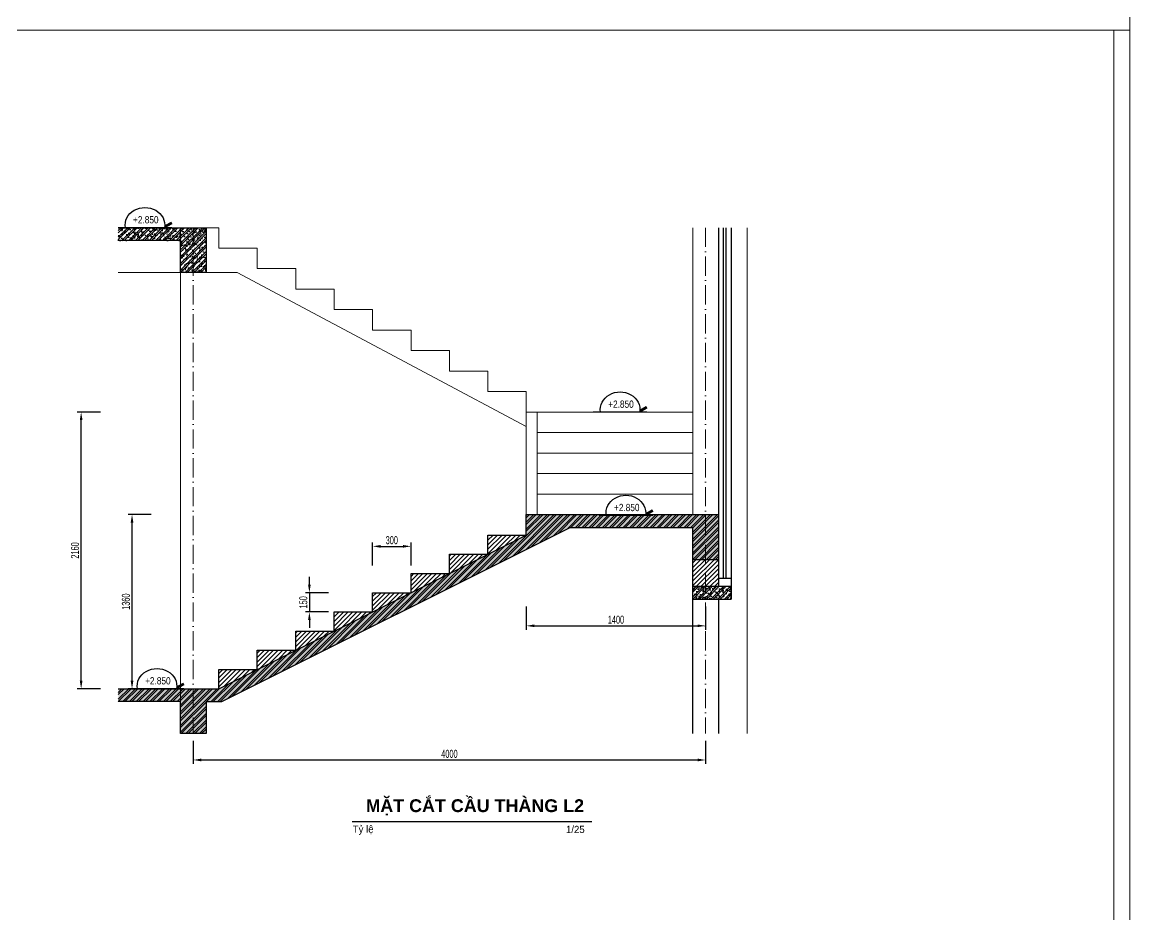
# Model space of a CAD drawing. Extents: x -1107188 to -523840, y 39692 to 514392.
# Drawn here: x -1057776 to -1023188, y 308562 to 336442 of the extents above; entities that cross this region are included whole.
import ezdxf
from ezdxf.enums import TextEntityAlignment as Align

# ---------------------------------------------------------------- set-up
doc = ezdxf.new("R2010")
doc.units = 0
doc.linetypes.add('ACAD_ISO10W100', pattern=[18, 12, -3, 0, -3])
doc.layers.get('0').update_dxf_attribs({"color": 255, "linetype": 'CONTINUOUS'})
doc.layers.get('DEFPOINTS').update_dxf_attribs({"linetype": 'CONTINUOUS'})
for name, color, linetype, lineweight in [('00-KH O SAN', 6, 'CONTINUOUS', 9), ('00-KICH THUOC', 6, 'CONTINUOUS', 9), ('NET-THAY', 2, 'CONTINUOUS', 13), ('TRUC', 24, 'CONTINUOUS', 0)]:
    doc.layers.add(name, color=color, linetype=linetype, lineweight=lineweight)
for name, color, linetype in [('DIM', 1, 'CONTINUOUS'), ('DOOR', 20, 'CONTINUOUS'), ('HACTH', 8, 'CONTINUOUS'), ('TAGS', 60, 'CONTINUOUS'), ('TEXT', 7, 'CONTINUOUS'), ('TUONG', 131, 'CONTINUOUS')]:
    doc.layers.add(name, color=color, linetype=linetype)
doc.styles.add('KICHTHUOC', font='', dxfattribs={"width": 0.8})
doc.styles.add('SO BV', font='', dxfattribs={"height": 200})
doc.styles.add('SWISS-CONDENSE', font='')
doc.styles.add('TEN BV', font='', dxfattribs={"height": 350})
doc.styles.add('VNI-HELVE-CONDENSEN', font='')
doc.styles.get('KICHTHUOC').set_extended_font_data('VNI-Helve-Condense')
doc.styles.get('SO BV').set_extended_font_data('VNI-Helve-Condense')
doc.styles.get('SWISS-CONDENSE').set_extended_font_data('VNI-Swiss-Condense')
doc.styles.get('TEN BV').set_extended_font_data('VNI-Helve-Condense', bold=True)
doc.styles.get('VNI-HELVE-CONDENSEN').set_extended_font_data('VNI-Helve-Condense')
doc.dimstyles.new('DIM 25', dxfattribs={"dimtxt": 2.5, "dimasz": 2.5, "dimexe": 1.25, "dimexo": 0.625, "dimtad": 1, "dimdec": 0, "dimtxsty": 'KICHTHUOC', "dimcen": 2.5, "dimclrd": 1, "dimclre": 1, "dimclrt": 2, "dimadec": 0, "dimazin": 0, "dimtfac": 1, "dimtdec": 0, "dimtix": 1, "dimtmove": 0, "dimatfit": 3, "dimfxl": 6, "dimfxlon": 1, "dimarcsym": 0})
pattern_1 = [(45, (-3322528.85, 626007.23), (-106.066017, 106.066017), []), (45, (-3322458.14, 626007.23), (-106.066017, 106.066017), [])]
pattern_2 = [(50, (-3322528.85, 626007.23), (286.904073, -25.100854), [30, -330]), (355, (-3322528.85, 626007.23), (-55.500533, 300.876853), [24, -264]), (100.4514, (-3322504.94, 626005.14), (231.403753, 275.775817), [25.496076, -280.456845]), (46.1842, (-3322528.85, 626087.23), (426.89642, -66.207606), [45, -495]), (96.6356, (-3322493.28, 626081.7), (373.86508, 389.64715), [38.244115, -420.6852]), (351.1842, (-3322528.85, 626087.23), (373.86478, 389.64744), [36, -396]), (21, (-3322488.85, 626067.23), (238.76282, -161.047556), [30, -330]), (326, (-3322488.85, 626067.23), (97.326133, 290.060018), [24, -264]), (71.4514, (-3322468.95, 626053.8), (336.08905, 129.0122), [25.496076, -280.456845]), (37.5, (-3322528.85, 626007.23), (4.863942, 133.1575415), [0, -260.8, 0, -268, 0, -265]), (7.5, (-3322528.85, 626007.23), (105.227815, 157.764685), [0, -152.8, 0, -254.8, 0, -101]), (327.5, (-3322618.05, 626007.23), (213.5289745, -9.0219487), [0, -100, 0, -312, 0, -414]), (317.5, (-3322658.05, 626007.23), (233.274468, 40.041993), [0, -130, 0, -207.2, 0, -294])]

# ---------------------------------------------------------------- blocks, each defined once
blk = doc.blocks.new('*D1373')
at = {"layer": '00-KH O SAN', "color": 1, "lineweight": -2, "transparency": 16777216}
for p, q in [((-1053745, 321063), (-1054470, 321063)), ((-1054345, 315873), (-1054345, 320813)), ((-1053745, 315623), (-1054470, 315623))]:
    blk.add_line(p, q, dxfattribs=at)
at = {"layer": '00-KH O SAN', "color": 1, "transparency": 16777216}
for points in [[(-1054387, 320813), (-1054303, 320813), (-1054345, 321063)], [(-1054387, 315873), (-1054303, 315873), (-1054345, 315623)]]:
    blk.add_solid(points, dxfattribs=at)
at = {"layer": 'DEFPOINTS', "color": 0, "transparency": 16777216}
for p in [(-1054345, 321063), (-1042034, 321063), (-1052834, 315623)]:
    blk.add_point(p, dxfattribs=at)
at = {"layer": '00-KH O SAN', "color": 2, "transparency": 16777216, "insert": (-1054535, 318343), "char_height": 250, "attachment_point": 5, "rotation": 90, "style": 'KICHTHUOC'}
blk.add_mtext('1360', dxfattribs=at)
blk = doc.blocks.new('*D1374')
at = {"layer": '00-KH O SAN', "color": 1, "lineweight": -2, "transparency": 16777216}
for p, q in [((-1055334, 324263), (-1056059, 324263)), ((-1055934, 315873), (-1055934, 324013)), ((-1055334, 315623), (-1056059, 315623))]:
    blk.add_line(p, q, dxfattribs=at)
at = {"layer": '00-KH O SAN', "color": 1, "transparency": 16777216}
for points in [[(-1055976, 324013), (-1055892, 324013), (-1055934, 324263)], [(-1055976, 315873), (-1055892, 315873), (-1055934, 315623)]]:
    blk.add_solid(points, dxfattribs=at)
at = {"layer": 'DEFPOINTS', "color": 0, "transparency": 16777216}
for p in [(-1055934, 324263), (-1042034, 324263), (-1052834, 315623)]:
    blk.add_point(p, dxfattribs=at)
at = {"layer": '00-KH O SAN', "color": 2, "transparency": 16777216, "insert": (-1056124, 319943), "char_height": 250, "attachment_point": 5, "rotation": 90, "style": 'KICHTHUOC'}
blk.add_mtext('2160', dxfattribs=at)
blk = doc.blocks.new('CAODO')
at = {"layer": 'TAGS', "linetype": 'Continuous'}
h = blk.add_hatch(color=256, dxfattribs=at)
edge = h.paths.add_edge_path()
edge.add_line((-907, 181), (-931, 138))
edge.add_line((-931, 138), (-681, 0))
edge.add_ellipse((0, 87), major_axis=(688, 0), ratio=0.890858, start_angle=182.4779, end_angle=188.1666, ccw=False)
edge.add_line((-687, 61), (-907, 181))
for p, q in [((-931, 138), (-907, 181)), ((-931, 138), (-681, 0)), ((-931, 0), (931, 0)), ((-907, 181), (-687, 61))]:
    blk.add_line(p, q, dxfattribs=at)
blk.add_ellipse((0, 87), major_axis=(688, 0), ratio=0.890858, start_param=-0.142534, end_param=3.284126, dxfattribs=at)
at = {"layer": 'TAGS', "linetype": 'Continuous', "style": 'VNI-HELVE-CONDENSEN'}
blk.add_attdef('0.000', text='', height=250, dxfattribs=at).set_placement((0, 232), align=Align.MIDDLE_CENTER)
blk = doc.blocks.new('*D1380')
at = {"layer": 'DEFPOINTS', "color": 0, "transparency": 16777216}
for p in [(-1052434, 314223), (-1036434, 314223), (-1036434, 313399)]:
    blk.add_point(p, dxfattribs=at)
at = {"layer": 'DIM', "color": 1, "lineweight": -2, "transparency": 16777216}
for p, q in [((-1052434, 313999), (-1052434, 313274)), ((-1036434, 313999), (-1036434, 313274)), ((-1052184, 313399), (-1036684, 313399))]:
    blk.add_line(p, q, dxfattribs=at)
at = {"layer": 'DIM', "color": 1, "transparency": 16777216}
for points in [[(-1052184, 313441), (-1052184, 313357), (-1052434, 313399)], [(-1036684, 313441), (-1036684, 313357), (-1036434, 313399)]]:
    blk.add_solid(points, dxfattribs=at)
at = {"layer": 'DIM', "color": 2, "transparency": 16777216, "insert": (-1044434, 313589), "char_height": 250, "attachment_point": 5, "style": 'KICHTHUOC'}
blk.add_mtext('4000', dxfattribs=at)
blk = doc.blocks.new('*D1381')
at = {"layer": 'DEFPOINTS', "color": 0, "transparency": 16777216}
for p in [(-1046834, 318623), (-1048807, 318023), (-1046834, 318023)]:
    blk.add_point(p, dxfattribs=at)
at = {"layer": 'DIM', "color": 1, "lineweight": -2, "transparency": 16777216}
for p, q in [((-1048807, 318873), (-1048807, 319123)), ((-1048207, 318623), (-1048932, 318623)), ((-1048807, 318623), (-1048807, 318023)), ((-1048207, 318023), (-1048932, 318023)), ((-1048807, 317773), (-1048807, 317523))]:
    blk.add_line(p, q, dxfattribs=at)
at = {"layer": 'DIM', "color": 1, "transparency": 16777216}
for points in [[(-1048849, 318873), (-1048766, 318873), (-1048807, 318623)], [(-1048849, 317773), (-1048766, 317773), (-1048807, 318023)]]:
    blk.add_solid(points, dxfattribs=at)
at = {"layer": 'DIM', "color": 2, "transparency": 16777216, "insert": (-1048997, 318323), "char_height": 250, "attachment_point": 5, "rotation": 90, "style": 'KICHTHUOC'}
blk.add_mtext('150', dxfattribs=at)
blk = doc.blocks.new('*D1382')
at = {"layer": 'DEFPOINTS', "color": 0, "transparency": 16777216}
for p in [(-1045634, 320071), (-1046834, 318623), (-1045634, 318623)]:
    blk.add_point(p, dxfattribs=at)
at = {"layer": 'DIM', "color": 1, "lineweight": -2, "transparency": 16777216}
for p, q in [((-1046834, 319471), (-1046834, 320196)), ((-1046584, 320071), (-1045884, 320071)), ((-1045634, 319471), (-1045634, 320196))]:
    blk.add_line(p, q, dxfattribs=at)
at = {"layer": 'DIM', "color": 1, "transparency": 16777216}
for points in [[(-1046584, 320113), (-1046584, 320029), (-1046834, 320071)], [(-1045884, 320113), (-1045884, 320029), (-1045634, 320071)]]:
    blk.add_solid(points, dxfattribs=at)
at = {"layer": 'DIM', "color": 2, "transparency": 16777216, "insert": (-1046234, 320261), "char_height": 250, "attachment_point": 5, "style": 'KICHTHUOC'}
blk.add_mtext('300', dxfattribs=at)
blk = doc.blocks.new('*D1383')
at = {"layer": 'DEFPOINTS', "color": 0, "transparency": 16777216}
for p in [(-1042034, 321063), (-1036434, 321063), (-1036434, 317589)]:
    blk.add_point(p, dxfattribs=at)
at = {"layer": 'DIM', "color": 1, "lineweight": -2, "transparency": 16777216}
for p, q in [((-1042034, 318189), (-1042034, 317464)), ((-1036434, 318189), (-1036434, 317464)), ((-1041784, 317589), (-1036684, 317589))]:
    blk.add_line(p, q, dxfattribs=at)
at = {"layer": 'DIM', "color": 1, "transparency": 16777216}
for points in [[(-1041784, 317631), (-1041784, 317548), (-1042034, 317589)], [(-1036684, 317631), (-1036684, 317548), (-1036434, 317589)]]:
    blk.add_solid(points, dxfattribs=at)
at = {"layer": 'DIM', "color": 2, "transparency": 16777216, "insert": (-1039234, 317779), "char_height": 250, "attachment_point": 5, "style": 'KICHTHUOC'}
blk.add_mtext('1400', dxfattribs=at)
blk = doc.blocks.new('KHUNGTEN')
at = {"color": 3, "linetype": 'Continuous'}
for points in [[(-593653, 217892), (-593653, 277292), (-509653, 277292), (-509653, 217892), (-593653, 217892)], [(-593153, 218392), (-593153, 276792), (-510153, 276792), (-510153, 218392)]]:
    blk.add_lwpolyline(points, close=True, dxfattribs=at)
at = {"style": 'TEN BV'}
for tag, p in [('TEB_BV', (-518299, 222628)), ('LOAI_BV', (-511918, 220684)), ('TL', (-512164, 219751))]:
    blk.add_attdef(tag, p, '', height=350, dxfattribs=at)
at = {"style": 'SO BV'}
for tag, p in [('SOBV', (-510673, 221020)), ('TONGSOBV', (-510673, 220591))]:
    blk.add_attdef(tag, text='', height=200, dxfattribs=at).set_placement(p, align=Align.CENTER)

msp = doc.modelspace()

# ---------------------------------------------------------------- hatches: boundary and pattern name
at = {"layer": 'HACTH'}
h = msp.add_hatch(dxfattribs=at)
h.set_pattern_fill('ANSI32', color=256, scale=400, style=0)
h.set_pattern_definition(pattern_1)
h.paths.add_polyline_path([(-1052434.007, 330023.297), (-1054773.779, 330023.297), (-1054773.779, 329623.297), (-1052834.007, 329623.297), (-1052834.007, 328623.297), (-1052434.007, 328623.297)])
h.paths.add_polyline_path([(-1052034.007, 328623.297), (-1052034.007, 330023.297), (-1052434.007, 330023.297), (-1052434.007, 328623.297)])
h = msp.add_hatch(dxfattribs=at)
h.set_pattern_fill('AR-CONC', color=256, scale=40, style=0)
h.set_pattern_definition(pattern_2)
h.paths.add_polyline_path([(-1052434.007, 330023.297), (-1054773.779, 330023.297), (-1054773.779, 329623.297), (-1052834.007, 329623.297), (-1052834.007, 328623.297), (-1052434.007, 328623.297)])
h.paths.add_polyline_path([(-1052034.007, 328623.297), (-1052034.007, 330023.297), (-1052434.007, 330023.297), (-1052434.007, 328623.297)])
h = msp.add_hatch(dxfattribs=at)
h.set_pattern_fill('ANSI32', color=256, scale=400, style=0)
h.set_pattern_definition(pattern_1)
h.paths.add_polyline_path([(-1052434.007, 315623.297), (-1052834.007, 315623.297), (-1054773.779, 315623.297), (-1054773.779, 315223.297), (-1052834.007, 315223.297), (-1052834.007, 314223.297), (-1052434.007, 314223.297)])
h.paths.add_polyline_path([(-1050739.58, 315623.297), (-1052434.007, 315623.297), (-1052434.007, 314223.297), (-1052034.007, 314223.297), (-1052034.007, 315223.297), (-1051539.58, 315223.297)])
h.paths.add_polyline_path([(-1036434.007, 319663.297), (-1036034.007, 319663.297), (-1036034.007, 321063.297), (-1036434.007, 321063.297)])
h.paths.add_polyline_path([(-1036834.007, 319663.297), (-1036434.007, 319663.297), (-1036434.007, 321063.297), (-1042034.007, 321063.297), (-1042034.007, 320423.297), (-1051634.007, 315623.297), (-1050739.58, 315623.297), (-1040659.58, 320663.297), (-1036834.007, 320663.297)])
h = msp.add_hatch(dxfattribs=at)
h.set_pattern_fill('AR-CONC', color=256, scale=40, style=0)
h.set_pattern_definition(pattern_2)
h.paths.add_polyline_path([(-1052434.007, 315623.297), (-1052834.007, 315623.297), (-1054773.779, 315623.297), (-1054773.779, 315223.297), (-1052834.007, 315223.297), (-1052834.007, 314223.297), (-1052434.007, 314223.297)])
h.paths.add_polyline_path([(-1050739.58, 315623.297), (-1052434.007, 315623.297), (-1052434.007, 314223.297), (-1052034.007, 314223.297), (-1052034.007, 315223.297), (-1051539.58, 315223.297)])
h.paths.add_polyline_path([(-1036834.007, 319663.297), (-1036434.007, 319663.297), (-1036434.007, 321063.297), (-1042034.007, 321063.297), (-1042034.007, 320423.297), (-1051634.007, 315623.297), (-1050739.58, 315623.297), (-1040659.58, 320663.297), (-1036834.007, 320663.297)])
h.paths.add_polyline_path([(-1036434.007, 319663.297), (-1036034.007, 319663.297), (-1036034.007, 321063.297), (-1036434.007, 321063.297)])
h = msp.add_hatch(dxfattribs=at)
h.set_pattern_fill('ANSI31', color=256, scale=800, style=0)
h.set_pattern_definition([(45, (-3322528.85, 626007.23), (-70.710678, 70.710678), [])])
h.paths.add_polyline_path([(-1050434.007, 316223.297), (-1051634.007, 316223.297), (-1051634.007, 315623.297)])
h.paths.add_polyline_path([(-1049234.007, 316823.297), (-1050434.007, 316823.297), (-1050434.007, 316223.297)])
h.paths.add_polyline_path([(-1048034.007, 317423.297), (-1049234.007, 317423.297), (-1049234.007, 316823.297)])
h.paths.add_polyline_path([(-1046834.007, 318023.297), (-1048034.007, 318023.297), (-1048034.007, 317423.297)])
h.paths.add_polyline_path([(-1045634.007, 318623.297), (-1046834.007, 318623.297), (-1046834.007, 318023.297)])
h.paths.add_polyline_path([(-1044434.007, 319223.297), (-1045634.007, 319223.297), (-1045634.007, 318623.297)])
h.paths.add_polyline_path([(-1043234.007, 319823.297), (-1044434.007, 319823.297), (-1044434.007, 319223.297)])
h.paths.add_polyline_path([(-1042034.007, 320423.297), (-1043234.007, 320423.297), (-1043234.007, 319823.297)])
h = msp.add_hatch(dxfattribs=at)
h.set_pattern_fill('ANSI31', color=256, scale=800, style=0)
h.set_pattern_definition([(45, (-3436187.64, 1094968.93), (-70.710678, 70.710678), [])])
h.paths.add_polyline_path([(-1036434.007, 319663.297), (-1036834.007, 319663.297), (-1036834.007, 318823.297), (-1036434.007, 318823.297)])
h.paths.add_polyline_path([(-1036034.007, 319663.297), (-1036434.007, 319663.297), (-1036434.007, 318823.297), (-1036034.007, 318823.297)])
h = msp.add_hatch(dxfattribs=at)
h.set_pattern_fill('AR-CONC', color=256, scale=40, style=0)
h.set_pattern_definition([(50, (-3436187.64, 1094968.93), (286.904073, -25.100854), [30, -330]), (355, (-3436187.64, 1094968.93), (-55.500533, 300.876853), [24, -264]), (100.4514, (-3436163.73, 1094966.84), (231.403753, 275.775817), [25.496076, -280.456845]), (46.1842, (-3436187.64, 1095048.93), (426.89642, -66.207606), [45, -495]), (96.6356, (-3436152.07, 1095043.4), (373.86508, 389.64715), [38.244115, -420.6852]), (351.1842, (-3436187.64, 1095048.93), (373.86478, 389.64744), [36, -396]), (21, (-3436147.64, 1095028.93), (238.76282, -161.047556), [30, -330]), (326, (-3436147.64, 1095028.93), (97.326133, 290.060018), [24, -264]), (71.4514, (-3436127.75, 1095015.5), (336.08905, 129.0122), [25.496076, -280.456845]), (37.5, (-3436187.64, 1094968.93), (4.863942, 133.1575415), [0, -260.8, 0, -268, 0, -265]), (7.5, (-3436187.64, 1094968.93), (105.227815, 157.764685), [0, -152.8, 0, -254.8, 0, -101]), (327.5, (-3436276.84, 1094968.93), (213.5289745, -9.0219487), [0, -100, 0, -312, 0, -414]), (317.5, (-3436316.84, 1094968.93), (233.274468, 40.041993), [0, -130, 0, -207.2, 0, -294])])
h.paths.add_polyline_path([(-1036434.007, 318823.297), (-1036834.007, 318823.297), (-1036834.007, 318423.297), (-1036434.007, 318423.297)])
h.paths.add_polyline_path([(-1035634.007, 318823.297), (-1036434.007, 318823.297), (-1036434.007, 318423.297), (-1035634.007, 318423.297)])
h = msp.add_hatch(dxfattribs=at)
h.set_pattern_fill('ANSI32', color=256, scale=400, style=0)
h.set_pattern_definition([(45, (-3436187.64, 1094968.93), (-106.066017, 106.066017), []), (45, (-3436116.93, 1094968.93), (-106.066017, 106.066017), [])])
h.paths.add_polyline_path([(-1036434.007, 318823.297), (-1036834.007, 318823.297), (-1036834.007, 318423.297), (-1036434.007, 318423.297)])
h.paths.add_polyline_path([(-1035634.007, 318823.297), (-1036434.007, 318823.297), (-1036434.007, 318423.297), (-1035634.007, 318423.297)])

# ---------------------------------------------------------------- linework, layer by layer
at = {"layer": 'DOOR'}
for p, q in [((-1036034.007, 330023.297), (-1036034.007, 319423.297)), ((-1035634.007, 330023.297), (-1035634.007, 318823.297)), ((-1035634.007, 319063.297), (-1036034.007, 319063.297))]:
    msp.add_line(p, q, dxfattribs=at)
at = {"layer": 'DOOR', "color": 251}
for p, q in [((-1035874.007, 319063.297), (-1035874.007, 330023.297)), ((-1035794.007, 319063.297), (-1035794.007, 330023.297))]:
    msp.add_line(p, q, dxfattribs=at)
at = {"layer": 'NET-THAY'}
for p, q in [((-1052834.007, 330023.297), (-1052834.007, 314223.297)), ((-1036834.007, 330023.297), (-1036834.007, 321063.297)), ((-1035134.007, 330023.297), (-1035134.007, 314223.297)), ((-1054773.779, 328623.297), (-1052834.007, 328623.297)), ((-1052834.007, 328623.297), (-1052834.007, 315623.297)), ((-1052034.007, 328623.297), (-1051059.007, 328623.297)), ((-1051059.007, 328623.297), (-1042034.007, 323809.963)), ((-1042034.007, 323809.963), (-1042034.007, 324903.297)), ((-1036834.007, 324263.297), (-1042034.007, 324263.297)), ((-1041698.007, 324263.297), (-1041698.007, 321063.297)), ((-1041698.007, 324263.297), (-1041698.007, 324063.297)), ((-1042034.007, 321063.297), (-1042034.007, 323809.963)), ((-1036834.007, 323623.297), (-1041698.007, 323623.297)), ((-1036834.007, 322983.297), (-1041698.007, 322983.297)), ((-1036834.007, 322343.297), (-1041698.007, 322343.297)), ((-1036834.007, 321703.297), (-1041698.007, 321703.297))]:
    msp.add_line(p, q, dxfattribs=at)
for points in [[(-1049234.007, 328743.297), (-1050434.007, 328743.297), (-1050434.007, 329383.297), (-1051634.007, 329383.297), (-1051634.007, 330023.297), (-1052034.007, 330023.297)], [(-1042034.007, 324323.297), (-1042034.007, 324903.297), (-1043234.007, 324903.297), (-1043234.007, 325543.297), (-1044434.007, 325543.297), (-1044434.007, 326183.297), (-1045634.007, 326183.297), (-1045634.007, 326823.297), (-1046834.007, 326823.297), (-1046834.007, 327463.297), (-1048034.007, 327463.297), (-1048034.007, 328103.297), (-1049234.007, 328103.297), (-1049234.007, 328743.297), (-1050434.007, 328743.297)], [(-1047502.007, 317238.896), (-1047505.195, 317240.489)]]:
    msp.add_lwpolyline(points, dxfattribs=at)
at = {"layer": 'TEXT', "color": 7, "linetype": 'ByBlock', "const_width": 48.75}
msp.add_lwpolyline([(-1039986.382, 311471.022), (-1046297.004, 311471.022), (-1039986.382, 311471.022), (-1047481.208, 311471.022)], dxfattribs=at)
at = {"layer": 'TRUC', "linetype": 'ACAD_ISO10W100', "ltscale": 50}
for points in [[(-1052434.007, 330023.297), (-1052434.007, 314223.297)], [(-1036434.007, 330023.297), (-1036434.007, 314223.297)]]:
    msp.add_lwpolyline(points, dxfattribs=at)
at = {"layer": 'TUONG', "color": 4}
for p, q in [((-1036034.007, 321063.297), (-1036034.007, 318823.297)), ((-1051539.58, 315223.297), (-1040659.58, 320663.297)), ((-1051634.007, 315623.297), (-1042034.007, 320423.297)), ((-1036834.007, 319663.297), (-1036034.007, 319663.297)), ((-1036834.007, 318823.297), (-1035634.007, 318823.297)), ((-1035634.007, 318823.297), (-1035634.007, 318423.297)), ((-1036834.007, 318423.297), (-1035634.007, 318423.297)), ((-1052034.007, 315223.297), (-1051539.58, 315223.297))]:
    msp.add_line(p, q, dxfattribs=at)
for points in [[(-1054773.779, 330023.297), (-1052034.007, 330023.297)], [(-1052034.007, 330023.297), (-1052034.007, 328623.297), (-1052834.007, 328623.297), (-1052834.007, 329623.297)], [(-1052834.007, 329623.297), (-1054773.779, 329623.297)], [(-1052034.007, 315623.297), (-1051634.007, 315623.297), (-1051634.007, 316223.297), (-1050434.007, 316223.297), (-1050434.007, 316823.297), (-1049234.007, 316823.297), (-1049234.007, 317423.297), (-1048034.007, 317423.297), (-1048034.007, 318023.297), (-1046834.007, 318023.297), (-1046834.007, 318623.297), (-1045634.007, 318623.297), (-1045634.007, 319223.297), (-1044434.007, 319223.297), (-1044434.007, 319823.297), (-1043234.007, 319823.297), (-1043234.007, 320423.297), (-1042034.007, 320423.297), (-1042034.007, 321063.297), (-1036034.007, 321063.297)], [(-1040659.58, 320663.297), (-1036834.007, 320663.297)], [(-1036834.007, 314223.297), (-1036834.007, 320663.297)], [(-1036034.007, 319023.297), (-1036034.007, 318823.297)], [(-1036034.007, 318423.297), (-1036034.007, 314223.297)], [(-1054773.779, 315623.297), (-1052834.007, 315623.297)], [(-1052834.007, 315623.297), (-1052834.007, 315623.297), (-1052034.007, 315623.297)], [(-1052834.007, 315223.297), (-1054773.779, 315223.297)], [(-1052034.007, 315223.297), (-1052034.007, 314223.297), (-1052834.007, 314223.297), (-1052834.007, 315223.297)]]:
    msp.add_lwpolyline(points, dxfattribs=at)

# ---------------------------------------------------------------- block references
at = {"layer": '00-KICH THUOC'}
for p in [(-513535.14, 118300), (-513535.14, 59400)]:
    msp.add_blockref('KHUNGTEN', p, dxfattribs=at)
at = {"layer": 'TAGS', "linetype": 'Continuous'}
ref = msp.add_blockref('CAODO', (-1053941.471, 330023.297), dxfattribs=dict(at, xscale=-0.9000000001396984, yscale=0.9000000001396984, zscale=0.9))
ref.add_attrib('0.000', '+2.850', dxfattribs={"color": 7, "linetype": 'Continuous', "height": 225, "style": 'VNI-HELVE-CONDENSEN'}).set_placement((-1053914.639, 330271.395), align=Align.MIDDLE_CENTER)
ref = msp.add_blockref('CAODO', (-1039104.48, 324263.297), dxfattribs=dict(at, xscale=-0.9000000001396984, yscale=0.9000000001396984, zscale=0.9))
ref.add_attrib('0.000', '+2.850', dxfattribs={"color": 7, "linetype": 'Continuous', "height": 225, "style": 'VNI-HELVE-CONDENSEN'}).set_placement((-1039077.648, 324511.395), align=Align.MIDDLE_CENTER)
ref = msp.add_blockref('CAODO', (-1038924.358, 321036.041), dxfattribs=dict(at, xscale=-0.9000000001396984, yscale=0.9000000001396984, zscale=0.9))
ref.add_attrib('0.000', '+2.850', dxfattribs={"color": 7, "linetype": 'Continuous', "height": 225, "style": 'VNI-HELVE-CONDENSEN'}).set_placement((-1038897.525, 321284.139), align=Align.MIDDLE_CENTER)
ref = msp.add_blockref('CAODO', (-1053565.562, 315623.297), dxfattribs=dict(at, xscale=-0.9000000001396984, yscale=0.9000000001396984, zscale=0.9))
ref.add_attrib('0.000', '+2.850', dxfattribs={"color": 7, "linetype": 'Continuous', "height": 225, "style": 'VNI-HELVE-CONDENSEN'}).set_placement((-1053538.73, 315871.395), align=Align.MIDDLE_CENTER)

# ---------------------------------------------------------------- texts
at = {"layer": 'TEXT', "color": 7, "insert": (-1047038.789, 312171.621), "char_height": 400, "attachment_point": 1, "style": 'SWISS-CONDENSE'}
msp.add_mtext('{\\fVNI-Avo|b1|i0|c0|p2;M\\fArial|b1|i0|c0|p34;ẶT CẮT CẦU THÀNG L2}', dxfattribs=at)
at = {"layer": 'TEXT', "color": 7, "linetype": 'ByBlock', "char_height": 225, "attachment_point": 1, "style": 'SWISS-CONDENSE'}
for s, insert in [('{\\fVNI-Avo|b0|i0|c0|p2;Tyû leä}', (-1047454.187, 311352.156)), ('{\\fVNI-Avo|b0|i0|c0|p2;1/25}', (-1040796.479, 311342.182))]:
    msp.add_mtext(s, dxfattribs=dict(at, insert=insert))

# ---------------------------------------------------------------- dimensions: what is measured, and where the dimension line sits
at = {"layer": '00-KH O SAN'}
for base, p2, picture, middle in [((-1055933.862, 324263.297), (-1042034.007, 324263.297), '*D1374', (-1056124.028, 319943.297)), ((-1054345.015, 321063.297), (-1042034.007, 321063.297), '*D1373', (-1054535.181, 318343.297))]:
    dim = msp.add_linear_dim(base=base, p1=(-1052834.007, 315623.297), p2=p2, angle=90, dimstyle='DIM 25', override={"dimscale": 100, "dimlfac": 0.25, "dimfrac": 2}, dxfattribs=at)
    dim.commit()
    dim.dimension.update_dxf_attribs({"geometry": picture, "text_midpoint": middle})
at = {"layer": 'DIM'}
for base, p1, p2, picture, middle in [((-1036434.007, 317589.231), (-1042034.007, 321063.297), (-1036434.007, 321063.297), '*D1383', (-1039234.007, 317779.398)), ((-1045634.007, 320070.898), (-1046834.007, 318623.297), (-1045634.007, 318623.297), '*D1382', (-1046234.007, 320261.065)), ((-1036434.007, 313399.035), (-1052434.007, 314223.297), (-1036434.007, 314223.297), '*D1380', (-1044434.007, 313589.202))]:
    dim = msp.add_linear_dim(base=base, p1=p1, p2=p2, dimstyle='DIM 25', override={"dimscale": 100, "dimlfac": 0.25, "dimfrac": 2}, dxfattribs=at)
    dim.commit()
    dim.dimension.update_dxf_attribs({"geometry": picture, "text_midpoint": middle})
dim = msp.add_linear_dim(base=(-1048807.219, 318023.297), p1=(-1046834.007, 318623.297), p2=(-1046834.007, 318023.297), angle=90, dimstyle='DIM 25', override={"dimscale": 100, "dimlfac": 0.25, "dimfrac": 2}, dxfattribs=at)
dim.commit()
dim.dimension.update_dxf_attribs({"geometry": '*D1381', "text_midpoint": (-1048997.386, 318323.297)})

doc.saveas('drawing.dxf')
